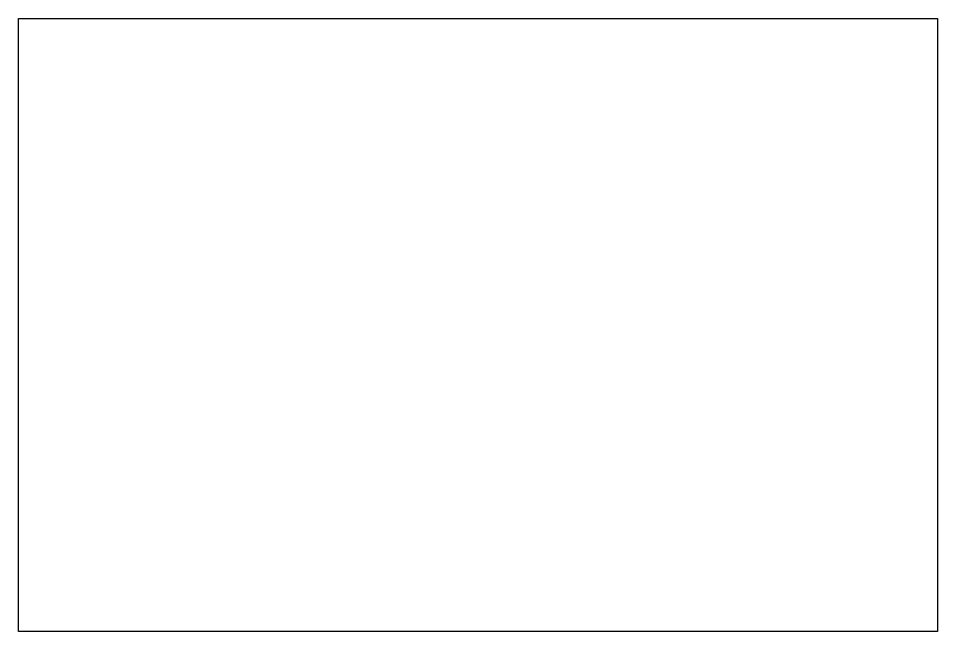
# Model space of a CAD drawing. Header units: millimetres. Extents: x 1000 to 39100, y 0 to 25400.
import ezdxf

# ---------------------------------------------------------------- set-up
doc = ezdxf.new("R2010")
doc.units = ezdxf.units.MM
picture_1 = doc.add_image_def('image1.png', size_in_pixel=(300, 200))

msp = doc.modelspace()

# ---------------------------------------------------------------- pictures from other files: only their frames are drawn
image = msp.add_image(picture_1, insert=(1000, 0), size_in_units=(38100, 25400))
image.dxf.flags = 7

doc.saveas('drawing.dxf')
